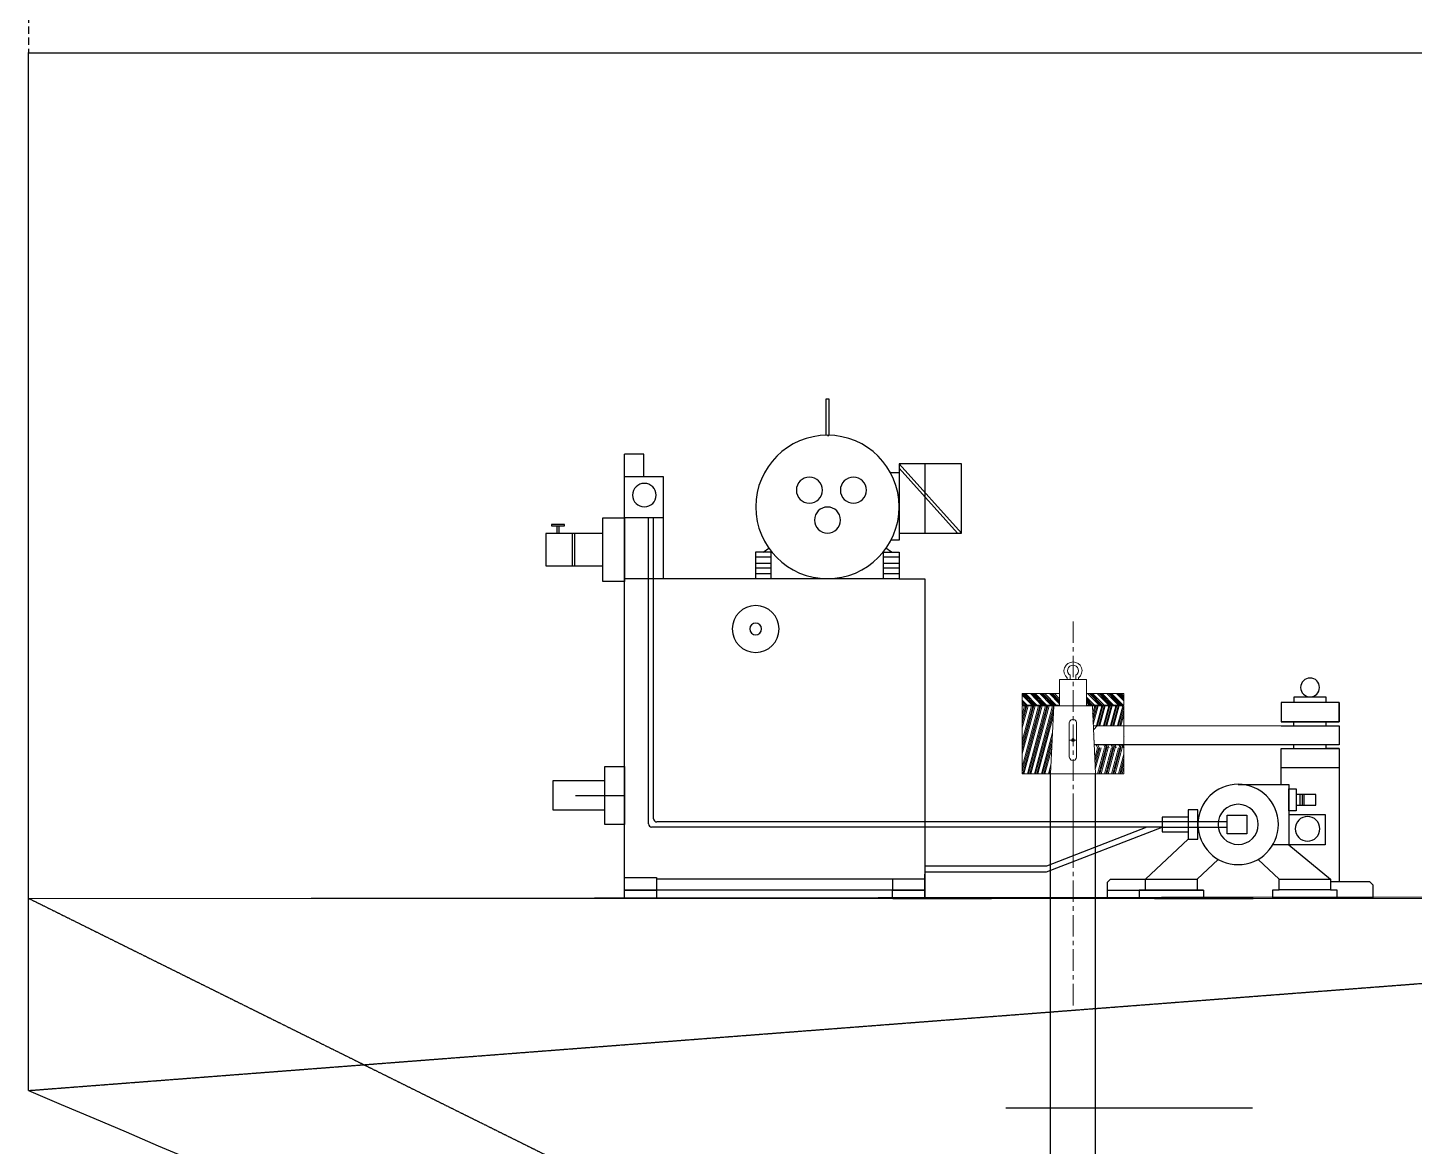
# Model space of a CAD drawing. Header units: inches. Extents: x 16065 to 240872, y 14603 to 37076.
# Drawn here: x 19699 to 22070, y 21121 to 23034 of the extents above; entities that cross this region are included whole.
import ezdxf

# ---------------------------------------------------------------- set-up
doc = ezdxf.new("R2010")
doc.units = ezdxf.units.IN
doc.header["$MEASUREMENT"] = 0
for name, pattern in [('CENTER2', [1.125, 0.75, -0.125, 0.125, -0.125]), ('DASHED', [19.05, 12.7, -6.35]), ('HIDDEN', [0.375, 0.25, -0.125])]:
    doc.linetypes.add(name, pattern=pattern)
for name, color, linetype in [('1', 3, 'Continuous'), ('PDF6_Geometry', 7, 'Continuous'), ('PDF9_Geometry', 7, 'Continuous'), ('PDF9_Solid Fills', 7, 'Continuous'), ('wl 2', 3, 'Continuous')]:
    doc.layers.add(name, color=color, linetype=linetype)
doc.layers.add('Hide', color=70, linetype='Continuous', lineweight=13, plot=False)
doc.layers.add('IN-LINE', color=30, linetype='Continuous', lineweight=25)

msp = doc.modelspace()

# ---------------------------------------------------------------- hatches: boundary and pattern name
at = {"layer": 'wl 2', "linetype": 'ByBlock', "true_color": 0x9898cc}
h = msp.add_hatch(dxfattribs=at)
h.set_pattern_fill('ANSI35', color=253, scale=550)
h.set_pattern_definition([(45, (-23485.34, -55842.07), (-97.22718, 97.22718), []), (45, (-23388.11, -55842.07), (-97.22718, 97.22718), [171.875, -34.375, 0, -34.375])])
h.paths.add_polyline_path([(21573.86919, 21840.46967), (21521.4736, 21840.48047), (21523.03793, 21807.48728), (21573.86919, 21807.49504)])

# ---------------------------------------------------------------- linework, layer by layer
for p, q in [((19700.7453, 21216.29254), (19700.7453, 22991.65515)), ((19700.7453, 21216.29254), (19700.7453, 22810.19688)), ((19699.40087, 21544.95655), (23975.04872, 21549.67801)), ((21372.18041, 21186.44432), (21793.62781, 21186.44432))]:
    msp.add_line(p, q)
at = {"linetype": 'ByBlock'}
msp.add_line((19700.7453, 22991.65471), (33872.04877, 22991.53523), dxfattribs=at)
msp.add_line((19700.7453, 22991.65471), (33872.04877, 22991.53523), dxfattribs=at)
msp.add_open_spline([(19700.7453, 21216.29254), (20897.07389, 20708.05365), (22824.48941, 19850.93499), (26868.44058, 18287.01634), (30516.36333, 17530.31409), (35462.14712, 17530.31409), (39099.37122, 17545.28939), (41523.6453, 17530.19254)], degree=3, knots=[0, 0, 0, 0, 3.550687011, 7.088547091, 10.454405696, 13.7632034237, 20.3763634097, 20.3763634097, 20.3763634097, 20.3763634097])
msp.add_point((19700.7453, 22991.65515))
at = {"layer": '1', "linetype": 'ByBlock'}
for p, q in [((21448.33755, 17726.96678), (21448.33755, 21758.21652)), ((21525.33755, 17727.07806), (21525.33755, 21758.98627))]:
    msp.add_line(p, q, dxfattribs=at)
at = {"layer": 'Hide', "linetype": 'HIDDEN'}
msp.add_line((19699.40087, 21544.95655), (92466.1678, 21546.79238), dxfattribs=at)
at = {"layer": 'IN-LINE', "linetype": 'DASHED'}
msp.add_line((19700.7453, 25627.48293), (19700.7453, 22991.65471), dxfattribs=at)
at = {"layer": 'PDF6_Geometry', "linetype": 'ByBlock', "lineweight": 18}
for points in [[(21486.87789, 22018.69047), (21486.87789, 21982.19412)], [(21486.87789, 21974.69487), (21486.87789, 21967.19562)], [(21486.87789, 21959.69637), (21486.87789, 21923.20002)], [(21476.87889, 21919.20042), (21476.87889, 21922.20012), (21473.87919, 21925.69977), (21471.87939, 21930.19932), (21471.37944, 21934.69887), (21472.37934, 21939.19842), (21474.87909, 21943.69797), (21477.87879, 21946.69767), (21482.37834, 21948.69747), (21486.87789, 21949.69737), (21491.37744, 21948.69747), (21495.87699, 21946.69767), (21498.87669, 21943.69797), (21501.37644, 21939.19842), (21502.37634, 21934.69887), (21501.37644, 21930.19932), (21499.87659, 21925.69977), (21496.37694, 21922.20012), (21496.37694, 21919.20042)], [(21509.87559, 21895.20282), (21573.86919, 21895.20282), (21573.86919, 21875.70477), (21509.87559, 21875.70477), (21509.87559, 21919.20042), (21463.88019, 21919.20042), (21463.88019, 21875.70477), (21399.88659, 21875.70477), (21399.88659, 21895.20282)], [(21486.87789, 21915.70077), (21486.87789, 21908.20152)], [(21419.38464, 21875.70477), (21399.88659, 21895.20282), (21463.88019, 21895.20282)], [(21416.88489, 21875.70477), (21399.88659, 21892.70307)], [(21408.38574, 21875.70477), (21399.88659, 21884.20392)], [(21421.88439, 21875.70477), (21402.88629, 21895.20282)], [(21424.88409, 21875.70477), (21405.38604, 21895.20282)], [(21432.88329, 21875.70477), (21413.88519, 21895.20282)], [(21435.88299, 21875.70477), (21416.38494, 21895.20282)], [(21438.38274, 21875.70477), (21419.38464, 21895.20282)], [(21441.38244, 21875.70477), (21421.88439, 21895.20282)], [(21449.38164, 21875.70477), (21429.88359, 21895.20282)], [(21452.38134, 21875.70477), (21432.88329, 21895.20282)], [(21454.88109, 21875.70477), (21435.38304, 21895.20282)], [(21457.88079, 21875.70477), (21438.38274, 21895.20282)], [(21463.88019, 21877.70457), (21446.38194, 21895.20282)], [(21463.88019, 21880.70427), (21449.38164, 21895.20282)], [(21463.88019, 21883.20402), (21451.88139, 21895.20282)], [(21463.88019, 21886.20372), (21454.88109, 21895.20282)], [(21463.88019, 21894.20292), (21462.88029, 21895.20282)], [(21486.87789, 21901.20222), (21486.87789, 21864.20592)], [(21523.37424, 21875.70477), (21509.87559, 21889.20342)], [(21520.37454, 21875.70477), (21509.87559, 21886.20372)], [(21531.37344, 21875.70477), (21511.87539, 21895.20282)], [(21534.37314, 21875.70477), (21514.87509, 21895.20282)], [(21536.87289, 21875.70477), (21517.37484, 21895.20282)], [(21539.87259, 21875.70477), (21520.37454, 21895.20282)], [(21547.87179, 21875.70477), (21528.37374, 21895.20282)], [(21550.37154, 21875.70477), (21531.37344, 21895.20282)], [(21553.37124, 21875.70477), (21533.87319, 21895.20282)], [(21555.87099, 21875.70477), (21536.87289, 21895.20282)], [(21564.37014, 21875.70477), (21544.87209, 21895.20282)], [(21566.86989, 21875.70477), (21547.87179, 21895.20282)], [(21569.86959, 21875.70477), (21550.37154, 21895.20282)], [(21572.36934, 21875.70477), (21552.87129, 21895.20282)], [(21573.86919, 21882.70407), (21561.37044, 21895.20282)], [(21573.86919, 21885.20382), (21563.87019, 21895.20282)], [(21573.86919, 21888.20352), (21566.86989, 21895.20282)], [(21573.86919, 21890.70327), (21569.36964, 21895.20282)], [(21405.88599, 21875.70477), (21399.88659, 21881.70417)], [(21402.88629, 21875.70477), (21399.88659, 21878.70447)], [(21400.38654, 21875.70477), (21399.88659, 21876.20472)], [(21399.88659, 21758.21652), (21573.86919, 21758.21652), (21573.86919, 21874.20492), (21509.87559, 21874.20492)], [(21399.88659, 21792.21312), (21421.88439, 21874.20492)], [(21399.88659, 21836.70867), (21409.88559, 21874.20492)], [(21399.88659, 21799.21242), (21419.88459, 21874.20492)], [(21399.88659, 21844.20792), (21407.88579, 21874.20492)], [(21422.88429, 21758.21652), (21453.88119, 21874.20492), (21448.38174, 21758.21652), (21399.88659, 21758.21652), (21399.88659, 21874.20492), (21463.88019, 21874.20492)], [(21399.88659, 21762.21612), (21429.88359, 21874.20492)], [(21399.88659, 21806.71167), (21417.88479, 21874.20492)], [(21399.88659, 21851.70717), (21405.88599, 21874.20492)], [(21399.88659, 21769.71537), (21427.88379, 21874.20492)], [(21399.88659, 21814.21092), (21415.88499, 21874.20492)], [(21399.88659, 21859.20642), (21403.88619, 21874.20492)], [(21400.88649, 21758.21652), (21431.88339, 21874.20492)], [(21402.88629, 21758.21652), (21433.88319, 21874.20492)], [(21408.88569, 21758.21652), (21439.88259, 21874.20492)], [(21410.88549, 21758.21652), (21441.88239, 21874.20492)], [(21412.88529, 21758.21652), (21443.88219, 21874.20492)], [(21414.88509, 21758.21652), (21445.88199, 21874.20492)], [(21420.88449, 21758.21652), (21451.88139, 21874.20492)], [(21424.88409, 21758.21652), (21453.38124, 21865.20582)], [(21525.37404, 21758.21652), (21519.87459, 21874.20492), (21463.88019, 21874.20492), (21453.88119, 21874.20492)], [(21463.88019, 21875.70477), (21463.88019, 21874.70487), (21462.88029, 21874.20492)], [(21517.87479, 21875.70477), (21509.87559, 21883.70397)], [(21514.87509, 21875.70477), (21509.87559, 21880.70427)], [(21510.87549, 21874.20492), (21509.87559, 21874.70487), (21509.87559, 21875.70477)], [(21520.37454, 21860.70627), (21523.87419, 21874.20492)], [(21520.87449, 21848.20752), (21527.87379, 21874.20492)], [(21520.87449, 21854.70687), (21525.87399, 21874.20492)], [(21521.37444, 21842.20812), (21529.87359, 21874.20492)], [(21526.77846, 21840.47937), (21535.87299, 21874.20492)], [(21528.77815, 21840.47896), (21537.87279, 21874.20492)], [(21530.77784, 21840.47855), (21539.87259, 21874.20492)], [(21532.77753, 21840.47814), (21541.87239, 21874.20492)], [(21538.7766, 21840.4769), (21547.87179, 21874.20492)], [(21540.77629, 21840.47649), (21549.87159, 21874.20492)], [(21542.77598, 21840.47608), (21551.87139, 21874.20492)], [(21544.77566, 21840.47567), (21553.87119, 21874.20492)], [(21550.77473, 21840.47443), (21559.87059, 21874.20492)], [(21552.77442, 21840.47402), (21561.87039, 21874.20492)], [(21554.77411, 21840.47361), (21563.87019, 21874.20492)], [(21556.7738, 21840.4732), (21565.86999, 21874.20492)], [(21562.77286, 21840.47196), (21571.86939, 21874.20492)], [(21564.80553, 21840.47154), (21573.86919, 21873.70497)], [(21566.81862, 21840.47113), (21573.86919, 21866.20572)], [(21426.88389, 21758.21652), (21452.88129, 21856.20672)], [(21486.87789, 21856.70667), (21486.87789, 21849.20742)], [(21486.87789, 21842.20812), (21486.87789, 21805.21182)], [(21568.83864, 21840.47071), (21573.86919, 21858.70647)], [(21432.88329, 21758.21652), (21451.88139, 21828.70947)], [(21434.88309, 21758.21652), (21451.38144, 21819.21042)], [(21491.87739, 21815.71077), (21481.37844, 21815.71077)], [(21522.15489, 21826.11133), (21521.87439, 21826.70967)], [(21522.37434, 21821.71017), (21522.36244, 21821.73397)], [(21522.65162, 21815.63483), (21522.37434, 21816.21072)], [(21573.86919, 21820.71027), (21573.86919, 21820.21032), (21573.86919, 21820.71027)], [(21436.88289, 21758.21652), (21450.88149, 21810.21132)], [(21438.88269, 21758.21652), (21450.38154, 21801.21222)], [(21486.87789, 21797.71257), (21486.87789, 21790.71327)], [(21524.37414, 21785.21382), (21528.87369, 21802.71207), (21526.57425, 21807.48782)], [(21524.37414, 21779.21442), (21530.87349, 21802.71207)], [(21524.87409, 21766.21572), (21534.87309, 21802.71207)], [(21524.87409, 21772.71507), (21532.87329, 21802.71207)], [(21528.87369, 21758.21652), (21540.87249, 21802.71207)], [(21531.37344, 21802.71207), (21529.11106, 21807.48821)], [(21530.87349, 21758.21652), (21542.87229, 21802.71207)], [(21532.87329, 21758.21652), (21544.87209, 21802.71207)], [(21534.87309, 21758.21652), (21546.87189, 21802.71207)], [(21541.87239, 21802.71207), (21539.66047, 21807.48982)], [(21540.87249, 21758.21652), (21552.87129, 21802.71207)], [(21543.87219, 21802.71207), (21541.66013, 21807.49013)], [(21542.87229, 21758.21652), (21554.87109, 21802.71207)], [(21545.87199, 21802.71207), (21543.65979, 21807.49043)], [(21544.87209, 21758.21652), (21556.87089, 21802.71207), (21554.5694, 21807.4921)], [(21548.37174, 21802.71207), (21546.07087, 21807.4908)], [(21546.87189, 21758.21652), (21558.87069, 21802.71207), (21556.65757, 21807.49242)], [(21554.37114, 21802.71207), (21552.15834, 21807.49173)], [(21552.87129, 21758.21652), (21564.87009, 21802.71207)], [(21554.87109, 21758.21652), (21566.86989, 21802.71207)], [(21556.87089, 21758.21652), (21568.86969, 21802.71207)], [(21560.87049, 21802.71207), (21558.65723, 21807.49272)], [(21558.87069, 21758.21652), (21570.86949, 21802.71207)], [(21564.87009, 21758.21652), (21573.86919, 21791.71317)], [(21567.36984, 21802.71207), (21565.15612, 21807.49371)], [(21569.36964, 21802.71207), (21567.15578, 21807.49402)], [(21571.86939, 21802.71207), (21569.56679, 21807.49439)], [(21574.36914, 21802.71207), (21573.86919, 21803.21202), (21574.36914, 21802.71207), (21573.86919, 21803.21202), (21573.86919, 21802.71207), (21571.65501, 21807.4947)], [(21444.88209, 21758.21652), (21448.88169, 21773.71497)], [(21486.87789, 21783.21402), (21486.87789, 21746.21772)], [(21566.86989, 21758.21652), (21573.86919, 21784.21392)], [(21568.86969, 21758.21652), (21573.86919, 21776.71467)], [(21570.86949, 21758.21652), (21573.86919, 21769.21542)], [(21446.88189, 21758.21652), (21448.38174, 21764.21592)], [(21525.37404, 21758.21652), (21573.86919, 21758.21652)], [(21486.87789, 21739.21842), (21486.87789, 21731.71917)], [(21486.87789, 21724.21992), (21486.87789, 21597.0653)], [(21448.37404, 21372.94597), (21448.37404, 21575.92567)], [(21486.87019, 21590.42422), (21486.87019, 21582.92497)], [(21486.87019, 21575.42572), (21486.87019, 21538.92937)], [(21486.87019, 21531.43012), (21486.87019, 21523.93087)], [(21486.87019, 21516.43162), (21486.87019, 21479.93527)], [(21486.87019, 21472.43602), (21486.87019, 21464.93677)], [(21486.87019, 21457.93747), (21486.87019, 21420.94117)], [(21486.87019, 21413.44192), (21486.87019, 21406.44262)], [(21486.87019, 21398.94337), (21486.87019, 21361.94707)]]:
    msp.add_lwpolyline(points, dxfattribs=at)
msp.add_lwpolyline([(21491.87739, 21919.20042), (21491.87739, 21926.69967, 3.4433555648), (21481.87839, 21926.69967), (21481.87839, 21919.20042)], format="xyb", dxfattribs=at)
for points in [[(21492.87729, 21845.20782), (21492.87729, 21787.21362), (21492.37734, 21784.21392), (21489.87759, 21781.71417), (21486.87789, 21780.71427), (21483.87819, 21781.71417), (21481.37844, 21784.21392), (21480.37854, 21787.21362), (21480.37854, 21845.20782), (21481.37844, 21848.20752), (21483.87819, 21850.70727), (21486.87789, 21851.70717), (21489.87759, 21850.70727), (21492.37734, 21848.20752)], [(21484.37814, 21815.71077), (21485.37804, 21817.71057), (21486.87789, 21818.21052), (21488.37774, 21817.71057), (21489.37764, 21815.71077), (21488.37774, 21814.21092), (21486.87789, 21813.71097), (21485.37804, 21814.21092)], [(21484.87809, 21815.71077), (21485.37804, 21817.21062), (21486.87789, 21817.71057), (21488.37774, 21817.21062), (21488.87769, 21815.71077), (21488.37774, 21814.71087), (21486.87789, 21814.21092), (21485.37804, 21814.71087)], [(21574.36914, 21820.71027), (21573.86919, 21821.21022), (21574.36914, 21820.71027), (21573.86919, 21821.21022)]]:
    msp.add_lwpolyline(points, close=True, dxfattribs=at)
at = {"layer": 'PDF6_Geometry', "linetype": 'ByBlock', "lineweight": 35}
for points in [[(21347.38414, 21544.92877), (21178.90099, 21544.92877)], [(21626.35624, 21544.92877), (21794.83939, 21544.92877)]]:
    msp.add_lwpolyline(points, dxfattribs=at)
at = {"layer": 'PDF9_Geometry', "lineweight": 25}
for p, q in [((21064.67319, 22336.99732), (21064.67319, 22399.83127)), ((21064.67319, 22399.83127), (21069.065, 22399.83127)), ((21069.065, 22399.83127), (21069.065, 22336.99732)), ((21069.065, 22336.99732), (21066.8691, 22336.99732)), ((21066.8691, 22336.99732), (21069.065, 22336.99732)), ((20719.69713, 21544.99733), (20719.69713, 22305.09327)), ((20752.85524, 22305.09327), (20719.69713, 22305.09327)), ((20752.85524, 22266.61356), (20752.85524, 22305.09327)), ((21296.34076, 22288.53238), (21189.40038, 22288.53238)), ((21189.40038, 22288.53238), (21189.40038, 22229.35157)), ((21189.40038, 22288.53238), (21296.34076, 22169.92721)), ((21296.34076, 22169.92721), (21189.40038, 22288.53238)), ((21233.53799, 22288.53238), (21233.53799, 22169.92721)), ((21296.34076, 22169.92721), (21296.34076, 22288.53238)), ((20719.69713, 22266.61356), (20785.79376, 22266.61356)), ((20785.79376, 22266.61356), (20785.79376, 22229.35157)), ((21189.40038, 22273.18921), (21173.80948, 22273.18921)), ((21289.53347, 22169.92721), (21189.40038, 22280.98256)), ((20719.69713, 22196.2298), (20719.69713, 22229.35157)), ((20785.79376, 22229.35157), (20785.79376, 22091.75009)), ((21189.40038, 22229.35157), (21189.40038, 22157.75009)), ((20683.02559, 22086.87924), (20683.02559, 22196.2298)), ((20683.02559, 22196.2298), (20719.69713, 22196.2298)), ((20719.69713, 22196.2298), (20719.69713, 22086.87924)), ((20785.79376, 22196.2298), (20719.69713, 22196.2298)), ((20760.76048, 21675.77961), (20760.76048, 22196.2298)), ((20769.54409, 21681.13755), (20769.54409, 22196.2298)), ((20683.02559, 22168.95304), (20585.30799, 22168.95304)), ((20585.30799, 22168.95304), (20585.30799, 22114.156)), ((20599.58134, 22184.7833), (20595.18954, 22184.7833)), ((20595.18954, 22184.7833), (20595.18954, 22182.59142)), ((20595.18954, 22182.59142), (20617.14855, 22182.59142)), ((20617.14855, 22184.7833), (20599.58134, 22184.7833)), ((20603.97315, 22182.59142), (20603.97315, 22168.95304)), ((20608.36495, 22168.95304), (20608.36495, 22182.59142)), ((20617.14855, 22182.59142), (20617.14855, 22184.7833)), ((20630.54355, 22168.95304), (20630.54355, 22114.156)), ((20634.27658, 22168.95304), (20634.27658, 22114.156)), ((21189.40038, 22169.92721), (21296.34076, 22169.92721)), ((21189.40038, 22157.75009), (21175.5662, 22157.75009)), ((20970.46904, 22137.29253), (20943.89863, 22137.29253)), ((20943.89863, 22137.29253), (20943.89863, 22092.23718)), ((20970.46904, 22128.525), (20943.89863, 22128.525)), ((20957.07404, 22137.29253), (20966.51642, 22143.86817)), ((20970.46904, 22091.75009), (20970.46904, 22137.29253)), ((21162.82997, 22092.23718), (21162.82997, 22137.29253)), ((21162.82997, 22137.29253), (21189.40038, 22137.29253)), ((21189.40038, 22128.525), (21162.82997, 22128.525)), ((21176.22497, 22137.29253), (21167.00218, 22143.86817)), ((21189.40038, 22137.29253), (21189.40038, 22091.75009)), ((20585.30799, 22114.156), (20683.02559, 22114.156)), ((20970.46904, 22118.05268), (20943.89863, 22118.05268)), ((20970.46904, 22110.01578), (20943.89863, 22110.01578)), ((20970.46904, 22100.03054), (20943.89863, 22100.03054)), ((21189.40038, 22118.05268), (21162.82997, 22118.05268)), ((21189.40038, 22110.01578), (21162.82997, 22110.01578)), ((21189.40038, 22100.03054), (21162.82997, 22100.03054)), ((20719.69713, 22086.87924), (20683.02559, 22086.87924)), ((21189.40038, 22091.75009), (20719.69713, 22091.75009)), ((21189.40038, 22091.75009), (21233.53799, 22091.75009)), ((21233.53799, 22091.75009), (21233.53799, 21544.99733)), ((21919.75708, 21889.36633), (21864.63996, 21889.36633)), ((21864.63996, 21889.36633), (21864.63996, 21880.11172)), ((21919.75708, 21880.11172), (21919.75708, 21889.36633)), ((21842.68095, 21880.11172), (21842.68095, 21846.98995)), ((21941.71609, 21880.11172), (21842.68095, 21880.11172)), ((21941.71609, 21880.11172), (21941.71609, 21846.98995)), ((21941.71609, 21846.98995), (21941.71609, 21880.11172)), ((21521.4736, 21840.48047), (21842.68095, 21840.4143)), ((21941.71609, 21846.98995), (21842.68095, 21846.98995)), ((21842.68095, 21846.98995), (21941.71609, 21846.98995)), ((21842.68095, 21840.4143), (21941.71609, 21840.4143)), ((21864.63996, 21840.4143), (21864.63996, 21846.98995)), ((21919.75708, 21840.4143), (21919.75708, 21846.98995)), ((21941.71609, 21840.4143), (21941.71609, 21807.53607)), ((21842.68095, 21807.53607), (21523.03793, 21807.48728)), ((21941.71609, 21807.53607), (21842.68095, 21807.53607)), ((21842.68095, 21740.07482), (21842.68095, 21801.44751)), ((21842.68095, 21801.44751), (21941.71609, 21801.44751)), ((21842.68095, 21801.44751), (21864.63996, 21801.44751)), ((21864.63996, 21801.44751), (21864.63996, 21807.53607)), ((21919.75708, 21801.44751), (21919.75708, 21807.53607)), ((21941.71609, 21801.44751), (21919.75708, 21801.44751)), ((21941.71609, 21801.44751), (21941.71609, 21573.73533)), ((20686.31944, 21671.39585), (20686.31944, 21770.76116)), ((20686.31944, 21770.76116), (20719.69713, 21770.76116)), ((20719.69713, 21770.76116), (20719.69713, 21671.39585)), ((21941.71609, 21768.32574), (21842.68095, 21768.32574)), ((20686.31944, 21745.91983), (20597.60503, 21745.91983)), ((20597.60503, 21745.91983), (20597.60503, 21696.23718)), ((20719.69713, 21721.07851), (20719.69713, 21745.91983)), ((20635.81371, 21721.07851), (20719.69713, 21721.07851)), ((21769.11826, 21740.07482), (21856.07595, 21740.07482)), ((21856.07595, 21740.07482), (21856.07595, 21636.32574)), ((21856.07595, 21738.12648), (21856.07595, 21688.20028)), ((21856.07595, 21694.77592), (21856.07595, 21732.28146)), ((21856.07595, 21732.28146), (21868.59258, 21732.28146)), ((21868.59258, 21732.28146), (21868.59258, 21694.77592)), ((21901.97028, 21722.7833), (21868.59258, 21722.7833)), ((21874.52152, 21722.7833), (21874.52152, 21704.27408)), ((21878.47414, 21722.7833), (21878.47414, 21704.27408)), ((21881.76799, 21722.7833), (21881.76799, 21704.27408)), ((21901.97028, 21704.27408), (21901.97028, 21722.7833)), ((20597.60503, 21696.23718), (20686.31944, 21696.23718)), ((21700.38656, 21696.23718), (21683.69771, 21696.23718)), ((21683.69771, 21696.23718), (21683.69771, 21646.55452)), ((21700.38656, 21646.55452), (21700.38656, 21696.23718)), ((21868.59258, 21694.77592), (21856.07595, 21694.77592)), ((21868.59258, 21704.27408), (21901.97028, 21704.27408)), ((20719.69713, 21671.39585), (20686.31944, 21671.39585)), ((20760.76048, 21672.37002), (20760.76048, 21675.77961)), ((21639.34051, 21675.77961), (20775.03384, 21675.77961)), ((21683.69771, 21683.81651), (21639.34051, 21683.81651)), ((21639.34051, 21683.81651), (21639.34051, 21658.97519)), ((21750.23351, 21675.77961), (21639.34051, 21675.77961)), ((21639.34051, 21671.39585), (21639.34051, 21667.01209)), ((21750.23351, 21655.32205), (21750.23351, 21687.22611)), ((21750.23351, 21687.22611), (21784.26998, 21687.22611)), ((21750.23351, 21667.01209), (21750.23351, 21675.77961)), ((21784.26998, 21687.22611), (21784.26998, 21655.32205)), ((21856.07595, 21688.20028), (21918.00036, 21688.20028)), ((21856.07595, 21688.20028), (21872.76479, 21688.20028)), ((21918.00036, 21688.20028), (21918.00036, 21636.32574)), ((20769.54409, 21667.01209), (20766.25024, 21667.01209)), ((21639.34051, 21667.01209), (20769.54409, 21667.01209)), ((21441.70941, 21590.29622), (21639.34051, 21667.01209)), ((21612.77011, 21667.01209), (21441.70941, 21600.03792)), ((21639.34051, 21667.01209), (21750.23351, 21667.01209)), ((21639.34051, 21658.97519), (21683.69771, 21658.97519)), ((21784.26998, 21655.32205), (21750.23351, 21655.32205)), ((21611.01338, 21578.1191), (21683.69771, 21646.55452)), ((21683.69771, 21646.55452), (21700.38656, 21646.55452)), ((21856.07595, 21636.32574), (21828.40759, 21636.32574)), ((21918.00036, 21636.32574), (21856.07595, 21636.32574)), ((21856.07595, 21636.32574), (21927.22314, 21578.1191)), ((21441.70941, 21600.03792), (21233.53799, 21600.03792)), ((21734.86221, 21611.72795), (21699.06902, 21578.1191)), ((21839.3871, 21578.1191), (21803.59391, 21611.72795)), ((20719.69713, 21580.79806), (20774.81425, 21580.79806)), ((20774.81425, 21580.79806), (20774.81425, 21558.87924)), ((21178.42087, 21578.1191), (20774.81425, 21578.1191)), ((21233.53799, 21578.1191), (21178.42087, 21578.1191)), ((21178.42087, 21578.1191), (21178.42087, 21558.87924)), ((21233.53799, 21590.29622), (21441.70941, 21590.29622)), ((21233.53799, 21558.87924), (21233.53799, 21586.39954)), ((21233.53799, 21580.79806), (21233.53799, 21558.87924)), ((21545.57553, 21572.51762), (21551.06528, 21578.1191)), ((21551.06528, 21578.1191), (21611.01338, 21578.1191)), ((21611.01338, 21558.87924), (21611.01338, 21578.1191)), ((21611.01338, 21578.1191), (21699.06902, 21578.1191)), ((21699.06902, 21578.1191), (21699.06902, 21558.87924)), ((21839.3871, 21559.36633), (21839.3871, 21578.1191)), ((21839.3871, 21578.1191), (21857.61308, 21578.1191)), ((21857.61308, 21578.1191), (21927.22314, 21578.1191)), ((21927.22314, 21578.1191), (21927.22314, 21569.59511)), ((20774.81425, 21558.87924), (20719.69713, 21558.87924)), ((20719.69713, 21558.87924), (20774.81425, 21558.87924)), ((20944.11822, 21558.87924), (20774.81425, 21558.87924)), ((20774.81425, 21558.87924), (20774.81425, 21544.99733)), ((21233.53799, 21558.87924), (20944.11822, 21558.87924)), ((21178.42087, 21544.99733), (21178.42087, 21558.87924)), ((21178.42087, 21558.87924), (21233.53799, 21558.87924)), ((21178.42087, 21558.87924), (21233.53799, 21558.87924)), ((21233.53799, 21544.99733), (21233.53799, 21572.51762)), ((21233.53799, 21558.87924), (21233.53799, 21544.99733)), ((21545.57553, 21544.99733), (21545.57553, 21572.51762)), ((21545.57553, 21558.87924), (21710.04852, 21558.87924)), ((21611.01338, 21558.87924), (21600.03388, 21558.87924)), ((21600.03388, 21558.87924), (21600.03388, 21544.99733)), ((21710.04852, 21558.87924), (21611.01338, 21558.87924)), ((21699.06902, 21558.87924), (21710.04852, 21558.87924)), ((21710.04852, 21558.87924), (21710.04852, 21544.99733)), ((21828.40759, 21544.99733), (21828.40759, 21559.36633)), ((21828.40759, 21559.36633), (21839.3871, 21559.36633)), ((21927.22314, 21559.85341), (21839.3871, 21559.85341)), ((21927.22314, 21573.73533), (21993.97853, 21573.73533)), ((21927.22314, 21569.59511), (21927.22314, 21559.85341)), ((21927.22314, 21559.85341), (21938.20265, 21559.85341)), ((21938.20265, 21559.85341), (21938.20265, 21544.99733)), ((21993.97853, 21573.73533), (21999.46829, 21568.3774)), ((21999.46829, 21568.3774), (21999.46829, 21544.99733)), ((20774.81425, 21544.99733), (20719.69713, 21544.99733)), ((21233.53799, 21544.99733), (21178.42087, 21544.99733)), ((21710.04852, 21544.99733), (21545.57553, 21544.99733)), ((21927.22314, 21544.99733), (21828.40759, 21544.99733)), ((21999.46829, 21544.99733), (21839.3871, 21544.99733)), ((21938.20265, 21544.99733), (21927.22314, 21544.99733))]:
    msp.add_line(p, q, dxfattribs=at)
for points in [[(21066.97889, 22337.24087), (20999.24609, 22337.24087), (20944.33781, 22282.34041), (20944.33781, 22214.61725)], [(21189.61997, 22214.61725), (21189.61997, 22282.34041), (21134.71169, 22337.24087), (21066.97889, 22337.24087)], [(21036.01668, 22265.63939), (21023.70714, 22265.63939), (21013.72829, 22255.66245), (21013.72829, 22243.35526)], [(21058.30508, 22243.35526), (21058.30508, 22255.66245), (21048.32623, 22265.63939), (21036.01668, 22265.63939)], [(21111.33609, 22265.63939), (21099.02655, 22265.63939), (21089.0477, 22255.66245), (21089.0477, 22243.35526)], [(21133.62449, 22243.35526), (21133.62449, 22255.66245), (21123.64563, 22265.63939), (21111.33609, 22265.63939)], [(20753.8434, 22254.92352), (20742.74662, 22254.92352), (20733.7509, 22245.92792), (20733.7509, 22234.83127)], [(20773.93589, 22234.83127), (20773.93589, 22245.92792), (20764.94017, 22254.92352), (20753.8434, 22254.92352)], [(21013.72829, 22243.35526), (21013.72829, 22231.04807), (21023.70714, 22221.07113), (21036.01668, 22221.07113)], [(21036.01668, 22221.07113), (21048.32623, 22221.07113), (21058.30508, 22231.04807), (21058.30508, 22243.35526)], [(21089.0477, 22243.35526), (21089.0477, 22231.04807), (21099.02655, 22221.07113), (21111.33609, 22221.07113)], [(21111.33609, 22221.07113), (21123.64563, 22221.07113), (21133.62449, 22231.04807), (21133.62449, 22243.35526)], [(20733.7509, 22234.83127), (20733.7509, 22223.73463), (20742.74662, 22214.73902), (20753.8434, 22214.73902)], [(20753.8434, 22214.73902), (20764.94017, 22214.73902), (20773.93589, 22223.73463), (20773.93589, 22234.83127)], [(20944.33781, 22214.61725), (20944.33781, 22146.8941), (20999.24609, 22091.99363), (21066.97889, 22091.99363)], [(21066.97889, 22214.49548), (21054.66935, 22214.49548), (21044.69049, 22204.51853), (21044.69049, 22192.21135)], [(21066.97889, 22091.99363), (21134.71169, 22091.99363), (21189.61997, 22146.8941), (21189.61997, 22214.61725)], [(21089.26729, 22192.21135), (21089.26729, 22204.51853), (21079.28843, 22214.49548), (21066.97889, 22214.49548)], [(21044.69049, 22192.21135), (21044.69049, 22179.90416), (21054.66935, 22169.92721), (21066.97889, 22169.92721)], [(21066.97889, 22169.92721), (21079.28843, 22169.92721), (21089.26729, 22179.90416), (21089.26729, 22192.21135)], [(20944.22802, 22045.96411), (20922.0951, 22045.96411), (20904.15282, 22028.02742), (20904.15282, 22005.90138)], [(20984.30321, 22005.90138), (20984.30321, 22028.02742), (20966.36094, 22045.96411), (20944.22802, 22045.96411)], [(20904.15282, 22005.90138), (20904.15282, 21983.77535), (20922.0951, 21965.83865), (20944.22802, 21965.83865)], [(20944.22802, 22016.0084), (20938.70996, 22016.0084), (20934.23667, 22011.48336), (20934.23667, 22005.90138)], [(20934.23667, 22005.90138), (20934.23667, 22000.31941), (20938.70996, 21995.79437), (20944.22802, 21995.79437)], [(20954.21937, 22005.90138), (20954.21937, 22011.48336), (20949.74608, 22016.0084), (20944.22802, 22016.0084)], [(20944.22802, 21965.83865), (20966.36094, 21965.83865), (20984.30321, 21983.77535), (20984.30321, 22005.90138)], [(20944.22802, 21995.79437), (20949.74608, 21995.79437), (20954.21937, 22000.31941), (20954.21937, 22005.90138)], [(21892.19852, 21922.00102), (21883.28475, 21922.00102), (21876.05865, 21914.75004), (21876.05865, 21905.80544)], [(21908.33839, 21905.80544), (21908.33839, 21914.75004), (21901.11229, 21922.00102), (21892.19852, 21922.00102)], [(21876.05865, 21905.80544), (21876.05865, 21896.86085), (21883.28475, 21889.60987), (21892.19852, 21889.60987)], [(21892.19852, 21889.60987), (21901.11229, 21889.60987), (21908.33839, 21896.86085), (21908.33839, 21905.80544)], [(21769.22806, 21740.31836), (21731.20788, 21740.31836), (21700.38656, 21709.51524), (21700.38656, 21671.51762)], [(21838.06956, 21671.51762), (21838.06956, 21709.51524), (21807.24824, 21740.31836), (21769.22806, 21740.31836)], [(21769.22806, 21705.97888), (21750.24832, 21705.97888), (21734.86221, 21690.55005), (21734.86221, 21671.51762)], [(21803.59391, 21671.51762), (21803.59391, 21690.55005), (21788.2078, 21705.97888), (21769.22806, 21705.97888)], [(20760.76048, 21672.49179), (20760.76048, 21669.46547), (20763.26754, 21667.01209), (20766.36003, 21667.01209)], [(20769.54409, 21681.25932), (20769.54409, 21678.23299), (20772.05115, 21675.77961), (20775.14364, 21675.77961)], [(21700.38656, 21671.51762), (21700.38656, 21633.52001), (21731.20788, 21602.71688), (21769.22806, 21602.71688)], [(21734.86221, 21671.51762), (21734.86221, 21652.4852), (21750.24832, 21637.05637), (21769.22806, 21637.05637)], [(21769.22806, 21602.71688), (21807.24824, 21602.71688), (21838.06956, 21633.52001), (21838.06956, 21671.51762)], [(21769.22806, 21637.05637), (21788.2078, 21637.05637), (21803.59391, 21652.4852), (21803.59391, 21671.51762)], [(21887.80672, 21685.03423), (21876.22484, 21685.03423), (21866.83586, 21675.60243), (21866.83586, 21663.9678)], [(21908.77757, 21663.9678), (21908.77757, 21675.60243), (21899.38859, 21685.03423), (21887.80672, 21685.03423)], [(21866.83586, 21663.9678), (21866.83586, 21652.33318), (21876.22484, 21642.90138), (21887.80672, 21642.90138)], [(21887.80672, 21642.90138), (21899.38859, 21642.90138), (21908.77757, 21652.33318), (21908.77757, 21663.9678)]]:
    msp.add_open_spline(points, degree=3, dxfattribs=at)
at = {"layer": 'PDF9_Solid Fills', "transparency": 33554559}
for points in [[(20575.42643, 22336.75378), (20575.42643, 22336.99732), (20575.42643, 22336.99732)], [(20636.0333, 21720.83496), (20636.0333, 21721.07851), (20636.0333, 21721.07851)], [(20575.42643, 21545.24087), (20575.42643, 21544.99733), (20575.42643, 21544.99733)], [(20636.0333, 21545.24087), (20636.0333, 21544.99733), (20636.0333, 21544.99733)]]:
    msp.add_solid(points, dxfattribs=at)
at = {"layer": 'wl 2', "linetype": 'CENTER2'}
for p, q in [((19700.7453, 21216.29254), (23975.05382, 21545.06442)), ((19701.13092, 21544.95846), (23976.73117, 19422.56312))]:
    msp.add_line(p, q, dxfattribs=at)

doc.saveas('drawing.dxf')
